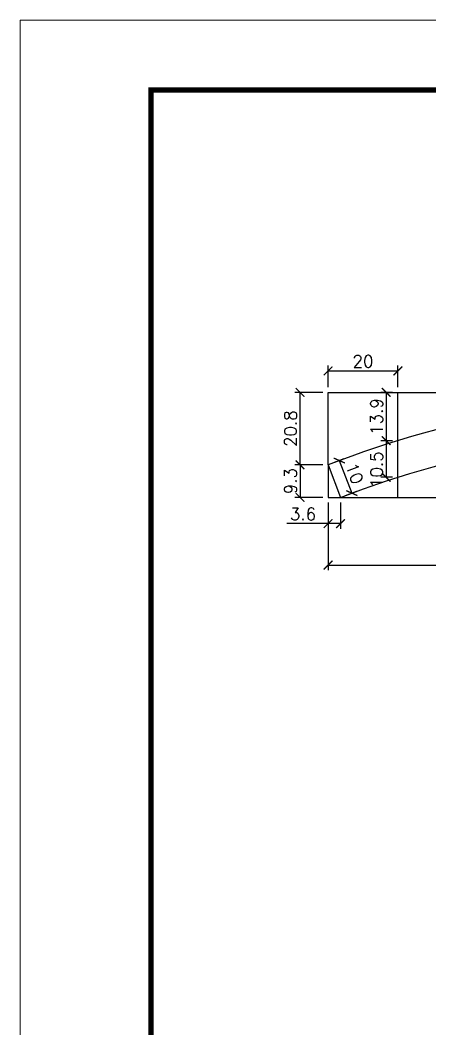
# Model space of a CAD drawing. Extents: x 2582 to 128055, y -26396 to 2611.
# Drawn here: x 2582 to 2816, y -656 to -77 of the extents above; entities that cross this region are included whole.
import ezdxf

# ---------------------------------------------------------------- set-up
doc = ezdxf.new("R2010")
doc.units = 0
doc.header["$PDMODE"] = 35
doc.linetypes.add('DASHED', pattern=[0.75, 0.5, -0.25])
doc.layers.add('COTA', color=241, linetype='Continuous')
doc.layers.add('Painéis', color=200, linetype='Continuous')
doc.layers.add('Folhas', color=255, linetype='Continuous', lineweight=9)
doc.layers.add('SARRAFO DE PRESSAO', color=251, linetype='DASHED', lineweight=9)
doc.styles.add('Romans', font='romans.shx')
doc.dimstyles.new('Cota Seção (2x)', dxfattribs={"dimtxt": 7, "dimasz": 5, "dimexe": 3, "dimexo": 3, "dimgap": 2, "dimtad": 3, "dimdec": 1, "dimlfac": 0.5, "dimzin": 12, "dimdsep": 46, "dimtxsty": 'Romans', "dimblk": 'ARCHTICK', "dimcen": 0, "dimclrd": 4, "dimclre": 4, "dimclrt": 1, "dimadec": 1, "dimazin": 3, "dimtfac": 1, "dimtdec": 1, "dimtmove": 0, "dimatfit": 3, "dimldrblk": 'OBLIQUE', "dimfxl": 1, "dimtolj": 1, "dimtzin": 12, "dimarcsym": 0})

# ---------------------------------------------------------------- blocks, each defined once
blk = doc.blocks.new('9999999999')
at = {"layer": 'Folhas'}
blk.add_lwpolyline([(98138.98, 34190.21), (99623.98, 34190.21), (99623.98, 35240.21), (98138.98, 35240.21)], close=True, dxfattribs=at)
at = {"layer": 'Folhas', "color": 30, "const_width": 3}
blk.add_lwpolyline([(98213.98, 34230.21), (99583.98, 34230.21), (99583.98, 35200.21), (98213.98, 35200.21)], close=True, dxfattribs=at)
blk = doc.blocks.new('_ArchTick')
at = {"color": 0, "linetype": 'ByBlock', "const_width": 0.15}
blk.add_lwpolyline([(-0.5, -0.5), (0.5, 0.5)], dxfattribs=at)
blk = doc.blocks.new('*D322')
at = {"layer": 'COTA', "color": 4, "linetype": 'ByBlock', "lineweight": -2, "transparency": 16777216}
for p, q in [((2758.01, -353.92), (2758.01, -368.96)), ((2758.01, -365.96), (2734.35, -365.96)), ((2765.18, -365.96), (2758.01, -365.96))]:
    blk.add_line(p, q, dxfattribs=at)
at = {"layer": 'COTA', "color": 4, "lineweight": -2, "transparency": 16777216}
blk.add_line((2765.18, -353.92), (2765.18, -368.96), dxfattribs=at)
at = {"layer": 'Defpoints', "color": 0, "linetype": 'ByBlock', "transparency": 16777216}
for p in [(2758.01, -350.92), (2765.18, -350.92), (2758.01, -365.96)]:
    blk.add_point(p, dxfattribs=at)
at = {"layer": 'COTA', "color": 4, "linetype": 'ByBlock', "lineweight": -2, "transparency": 16777216, "xscale": 5, "yscale": 5, "zscale": 5, "rotation": 180}
blk.add_blockref('_ArchTick', (2758.01, -365.96), dxfattribs=at)
at = {"layer": 'COTA', "color": 4, "linetype": 'ByBlock', "lineweight": -2, "transparency": 16777216, "xscale": 5, "yscale": 5, "zscale": 5}
blk.add_blockref('_ArchTick', (2765.18, -365.96), dxfattribs=at)
at = {"layer": 'COTA', "color": 1, "linetype": 'ByBlock', "transparency": 16777216, "insert": (2743.68, -360.46), "char_height": 7, "attachment_point": 5, "style": 'Romans'}
blk.add_mtext('\\A1;3.6', dxfattribs=at)
blk = doc.blocks.new('_Oblique')
at = {"color": 0, "linetype": 'ByBlock', "lineweight": -2}
blk.add_line((-0.5, -0.5), (0.5, 0.5), dxfattribs=at)
blk = doc.blocks.new('*D326')
at = {"layer": 'COTA', "color": 4, "linetype": 'ByBlock', "lineweight": -2, "transparency": 16777216}
for p, q in [((2755.01, -290.72), (2738.99, -290.72)), ((2741.99, -332.25), (2741.99, -290.72))]:
    blk.add_line(p, q, dxfattribs=at)
at = {"layer": 'COTA', "color": 4, "lineweight": -2, "transparency": 16777216}
blk.add_line((2755.01, -332.25), (2738.99, -332.25), dxfattribs=at)
at = {"layer": 'Defpoints', "color": 0, "linetype": 'ByBlock', "transparency": 16777216}
for p in [(2741.99, -290.72), (2758.01, -290.72), (2758.01, -332.25)]:
    blk.add_point(p, dxfattribs=at)
at = {"layer": 'COTA', "color": 4, "linetype": 'ByBlock', "lineweight": -2, "transparency": 16777216, "xscale": 5, "yscale": 5, "zscale": 5}
for p, rotation in [((2741.99, -290.72), 90), ((2741.99, -332.25), 270)]:
    blk.add_blockref('_ArchTick', p, dxfattribs=dict(at, rotation=rotation))
at = {"layer": 'COTA', "color": 1, "linetype": 'ByBlock', "transparency": 16777216, "insert": (2736.49, -311.49), "char_height": 7, "attachment_point": 5, "rotation": 90, "style": 'Romans'}
blk.add_mtext('\\A1;20.8', dxfattribs=at)
blk = doc.blocks.new('*D327')
at = {"layer": 'COTA', "color": 4, "lineweight": -2, "transparency": 16777216}
blk.add_line((2755.01, -332.25), (2738.99, -332.25), dxfattribs=at)
at = {"layer": 'COTA', "color": 4, "linetype": 'ByBlock', "lineweight": -2, "transparency": 16777216}
for p, q in [((2741.99, -332.25), (2741.99, -350.92)), ((2755.01, -350.92), (2738.99, -350.92))]:
    blk.add_line(p, q, dxfattribs=at)
at = {"layer": 'Defpoints', "color": 0, "linetype": 'ByBlock', "transparency": 16777216}
for p in [(2758.01, -332.25), (2741.99, -350.92), (2758.01, -350.92)]:
    blk.add_point(p, dxfattribs=at)
at = {"layer": 'COTA', "color": 4, "linetype": 'ByBlock', "lineweight": -2, "transparency": 16777216, "xscale": 5, "yscale": 5, "zscale": 5}
for p, rotation in [((2741.99, -332.25), 90), ((2741.99, -350.92), 270)]:
    blk.add_blockref('_ArchTick', p, dxfattribs=dict(at, rotation=rotation))
at = {"layer": 'COTA', "color": 1, "linetype": 'ByBlock', "transparency": 16777216, "insert": (2736.49, -341.59), "char_height": 7, "attachment_point": 5, "rotation": 90, "style": 'Romans'}
blk.add_mtext('\\A1;9.3', dxfattribs=at)
blk = doc.blocks.new('*D273')
at = {"layer": 'COTA', "color": 4, "lineweight": -2, "transparency": 16777216}
blk.add_line((2758.01, -353.92), (2758.01, -392.7), dxfattribs=at)
at = {"layer": 'COTA', "color": 4, "linetype": 'ByBlock', "lineweight": -2, "transparency": 16777216}
for p, q in [((3206, -353.92), (3206, -392.7)), ((2758.01, -389.7), (3206, -389.7))]:
    blk.add_line(p, q, dxfattribs=at)
at = {"layer": 'Defpoints', "color": 0, "linetype": 'ByBlock', "transparency": 16777216}
for p in [(2758.01, -350.92), (3206, -350.92), (3206, -389.7)]:
    blk.add_point(p, dxfattribs=at)
at = {"layer": 'COTA', "color": 4, "linetype": 'ByBlock', "lineweight": -2, "transparency": 16777216, "xscale": 5, "yscale": 5, "zscale": 5, "rotation": 180}
blk.add_blockref('_ArchTick', (2758.01, -389.7), dxfattribs=at)
at = {"layer": 'COTA', "color": 4, "linetype": 'ByBlock', "lineweight": -2, "transparency": 16777216, "xscale": 5, "yscale": 5, "zscale": 5}
blk.add_blockref('_ArchTick', (3206, -389.7), dxfattribs=at)
at = {"layer": 'COTA', "color": 1, "linetype": 'ByBlock', "transparency": 16777216, "insert": (2982.01, -384.2), "char_height": 7, "attachment_point": 5, "style": 'Romans'}
blk.add_mtext('\\A1;224', dxfattribs=at)
blk = doc.blocks.new('*D328')
at = {"layer": 'COTA', "color": 4, "lineweight": -2, "transparency": 16777216}
blk.add_line((2760.81, -331.18), (2767.24, -328.71), dxfattribs=at)
at = {"layer": 'COTA', "color": 4, "linetype": 'ByBlock', "lineweight": -2, "transparency": 16777216}
for p, q in [((2764.44, -329.78), (2771.61, -348.46)), ((2767.98, -349.85), (2774.41, -347.38))]:
    blk.add_line(p, q, dxfattribs=at)
at = {"layer": 'Defpoints', "color": 0, "linetype": 'ByBlock', "transparency": 16777216}
for p in [(2758.01, -332.25), (2765.18, -350.92), (2771.61, -348.46)]:
    blk.add_point(p, dxfattribs=at)
at = {"layer": 'COTA', "color": 4, "linetype": 'ByBlock', "lineweight": -2, "transparency": 16777216, "xscale": 5, "yscale": 5, "zscale": 5}
for p, rotation in [((2764.44, -329.78), 111.0084524890957), ((2771.61, -348.46), 291.0084524890956)]:
    blk.add_blockref('_ArchTick', p, dxfattribs=dict(at, rotation=rotation))
at = {"layer": 'COTA', "color": 1, "linetype": 'ByBlock', "transparency": 16777216, "insert": (2773.16, -337.15), "char_height": 7, "attachment_point": 5, "rotation": 291.00845, "style": 'Romans'}
blk.add_mtext('\\A1;10', dxfattribs=at)
blk = doc.blocks.new('*D274')
at = {"layer": 'COTA', "color": 4, "lineweight": -2, "transparency": 16777216}
blk.add_line((2758.01, -287.72), (2758.01, -275.39), dxfattribs=at)
at = {"layer": 'COTA', "color": 4, "linetype": 'ByBlock', "lineweight": -2, "transparency": 16777216}
for p, q in [((2798.01, -287.72), (2798.01, -275.39)), ((2758.01, -278.39), (2798.01, -278.39))]:
    blk.add_line(p, q, dxfattribs=at)
at = {"layer": 'Defpoints', "color": 0, "linetype": 'ByBlock', "transparency": 16777216}
for p in [(2798.01, -278.39), (2758.01, -290.72), (2798.01, -290.72)]:
    blk.add_point(p, dxfattribs=at)
at = {"layer": 'COTA', "color": 4, "linetype": 'ByBlock', "lineweight": -2, "transparency": 16777216, "xscale": 5, "yscale": 5, "zscale": 5, "rotation": 180}
blk.add_blockref('_ArchTick', (2758.01, -278.39), dxfattribs=at)
at = {"layer": 'COTA', "color": 4, "linetype": 'ByBlock', "lineweight": -2, "transparency": 16777216, "xscale": 5, "yscale": 5, "zscale": 5}
blk.add_blockref('_ArchTick', (2798.01, -278.39), dxfattribs=at)
at = {"layer": 'COTA', "color": 1, "linetype": 'ByBlock', "transparency": 16777216, "insert": (2778.01, -272.89), "char_height": 7, "attachment_point": 5, "style": 'Romans'}
blk.add_mtext('\\A1;20', dxfattribs=at)
blk = doc.blocks.new('*D277')
at = {"layer": 'COTA', "color": 4, "lineweight": -2, "transparency": 16777216}
blk.add_line((2795.01, -290.72), (2788.32, -290.72), dxfattribs=at)
at = {"layer": 'COTA', "color": 4, "linetype": 'ByBlock', "lineweight": -2, "transparency": 16777216}
for p, q in [((2791.32, -290.72), (2791.32, -318.43)), ((2795.01, -318.43), (2788.32, -318.43))]:
    blk.add_line(p, q, dxfattribs=at)
at = {"layer": 'Defpoints', "color": 0, "linetype": 'ByBlock', "transparency": 16777216}
for p in [(2798.01, -290.72), (2791.32, -318.43), (2798.01, -318.43)]:
    blk.add_point(p, dxfattribs=at)
at = {"layer": 'COTA', "color": 4, "linetype": 'ByBlock', "lineweight": -2, "transparency": 16777216, "xscale": 5, "yscale": 5, "zscale": 5}
for p, rotation in [((2791.32, -290.72), 90), ((2791.32, -318.43), 270)]:
    blk.add_blockref('_ArchTick', p, dxfattribs=dict(at, rotation=rotation))
at = {"layer": 'COTA', "color": 1, "linetype": 'ByBlock', "transparency": 16777216, "insert": (2785.82, -304.57), "char_height": 7, "attachment_point": 5, "rotation": 90, "style": 'Romans'}
blk.add_mtext('\\A1;13.9', dxfattribs=at)
blk = doc.blocks.new('*D278')
at = {"layer": 'COTA', "color": 4, "lineweight": -2, "transparency": 16777216}
blk.add_line((2795.01, -318.43), (2788.32, -318.43), dxfattribs=at)
at = {"layer": 'COTA', "color": 4, "linetype": 'ByBlock', "lineweight": -2, "transparency": 16777216}
for p, q in [((2791.32, -318.43), (2791.32, -339.39)), ((2795.01, -339.39), (2788.32, -339.39))]:
    blk.add_line(p, q, dxfattribs=at)
at = {"layer": 'Defpoints', "color": 0, "linetype": 'ByBlock', "transparency": 16777216}
for p in [(2798.01, -318.43), (2791.32, -339.39), (2798.01, -339.39)]:
    blk.add_point(p, dxfattribs=at)
at = {"layer": 'COTA', "color": 4, "linetype": 'ByBlock', "lineweight": -2, "transparency": 16777216, "xscale": 5, "yscale": 5, "zscale": 5}
for p, rotation in [((2791.32, -318.43), 90), ((2791.32, -339.39), 270)]:
    blk.add_blockref('_ArchTick', p, dxfattribs=dict(at, rotation=rotation))
at = {"layer": 'COTA', "color": 1, "linetype": 'ByBlock', "transparency": 16777216, "insert": (2785.82, -335.04), "char_height": 7, "attachment_point": 5, "rotation": 90, "style": 'Romans'}
blk.add_mtext('\\A1;10.5', dxfattribs=at)

msp = doc.modelspace()

# ---------------------------------------------------------------- linework, layer by layer
at = {"layer": 'COTA', "linetype": 'ByBlock'}
for p, q in [((2758.01, -290.72), (3206, -290.72)), ((2758.01, -332.25), (2758.01, -290.72)), ((2798.01, -350.92), (2798.01, -290.72)), ((2758.01, -332.25), (2758.01, -350.92)), ((2758.01, -350.92), (3206, -350.92))]:
    msp.add_line(p, q, dxfattribs=at)
at = {"layer": 'Painéis'}
msp.add_lwpolyline([(3198.83, -350.92), (3206, -332.25, 0.185415), (2758.01, -332.25), (2765.18, -350.92, -0.185415)], format="xyb", close=True, dxfattribs=at)

# ---------------------------------------------------------------- block references
at = {"layer": 'SARRAFO DE PRESSAO', "color": 6, "linetype": 'ByBlock'}
msp.add_blockref('9999999999', (-95557.34, -35317.53), dxfattribs=at)

# ---------------------------------------------------------------- dimensions: what is measured, and where the dimension line sits
at = {"layer": 'COTA', "linetype": 'ByBlock'}
for base, p1, p2, picture, middle in [((2798.01, -278.39), (2758.01, -290.72), (2798.01, -290.72), '*D274', (2778.01, -272.89)), ((2758.01, -365.96), (2765.18, -350.92), (2758.01, -350.92), '*D322', (2743.68, -360.46)), ((3206, -389.7), (2758.01, -350.92), (3206, -350.92), '*D273', (2982.01, -384.2))]:
    dim = msp.add_linear_dim(base=base, p1=p1, p2=p2, dimstyle='Cota Seção (2x)', dxfattribs=at)
    dim.commit()
    dim.dimension.update_dxf_attribs({"geometry": picture, "text_midpoint": middle})
for base, p2, picture, middle in [((2741.99, -290.72), (2758.01, -290.72), '*D326', (2736.49, -311.49)), ((2741.99, -350.92), (2758.01, -350.92), '*D327', (2736.49, -341.59))]:
    dim = msp.add_linear_dim(base=base, p1=(2758.01, -332.25), p2=p2, angle=90, dimstyle='Cota Seção (2x)', dxfattribs=at)
    dim.commit()
    dim.dimension.update_dxf_attribs({"geometry": picture, "text_midpoint": middle})
dim = msp.add_linear_dim(base=(2791.32, -318.43), p1=(2798.01, -290.72), p2=(2798.01, -318.43), angle=90, dimstyle='Cota Seção (2x)', dxfattribs=at)
dim.commit()
dim.dimension.update_dxf_attribs({"geometry": '*D277', "text_midpoint": (2791.32, -304.57), "dimtype": 160})
dim = msp.add_linear_dim(base=(2791.32, -339.39), p1=(2798.01, -318.43), p2=(2798.01, -339.39), angle=90, dimstyle='Cota Seção (2x)', override={"dimtmove": 1}, dxfattribs=at)
dim.commit()
dim.dimension.update_dxf_attribs({"geometry": '*D278', "text_midpoint": (2791.32, -335.04), "dimtype": 160})
dim = msp.add_aligned_dim(p1=(2758.01, -332.25), p2=(2765.18, -350.92), distance=6.88, dimstyle='Cota Seção (2x)', dxfattribs=at)
dim.commit()
dim.dimension.update_dxf_attribs({"geometry": '*D328', "text_midpoint": (2773.16, -337.15)})

doc.saveas('drawing.dxf')
